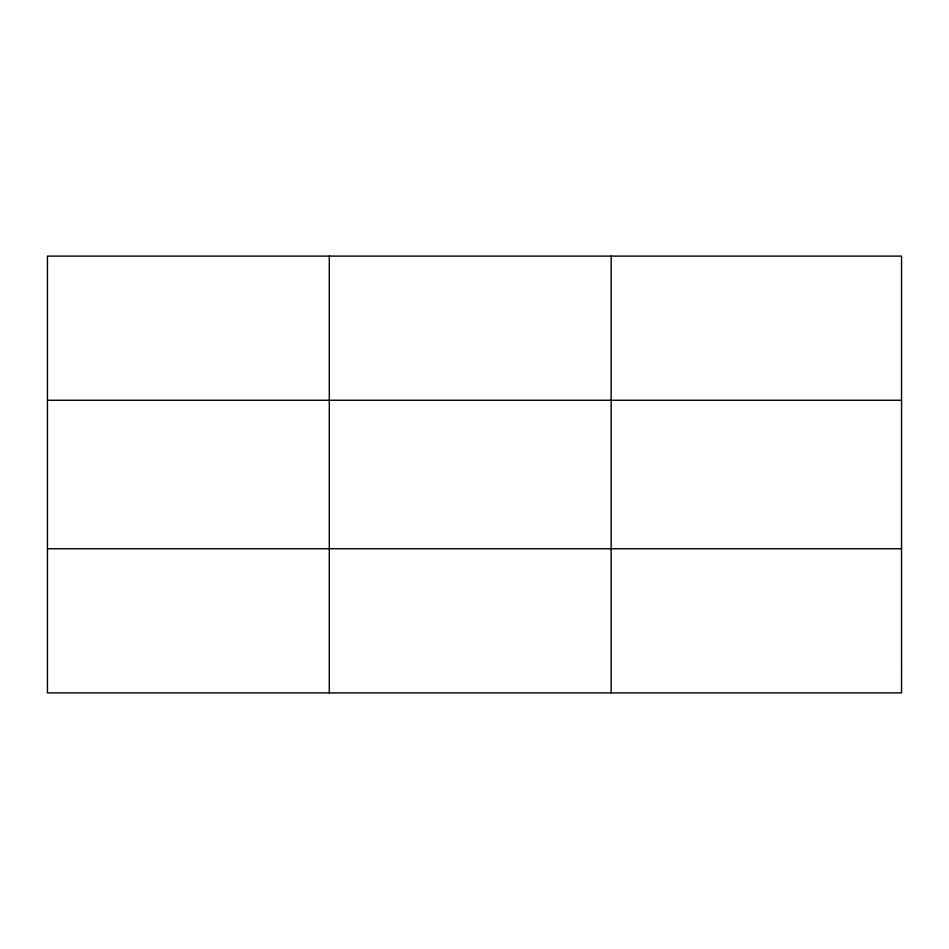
<?xml version="1.0" encoding="UTF-8"?>
<svg xmlns="http://www.w3.org/2000/svg" width="949" height="949" viewBox="0 0 949 949"><rect width="100%" height="100%" fill="white"/><g stroke="black" fill="none" stroke-linecap="round" stroke-linejoin="round"><path stroke-width="1.42" d="M329.303 692.889L329.303 256.111M611.156 692.889L611.156 256.111M47.45 400.253L901.55 400.253M47.45 548.747L901.55 548.747M901.55 668.867L901.55 692.889L47.45 692.889L47.45 256.111L901.55 256.111L901.55 668.867"/></g></svg>
